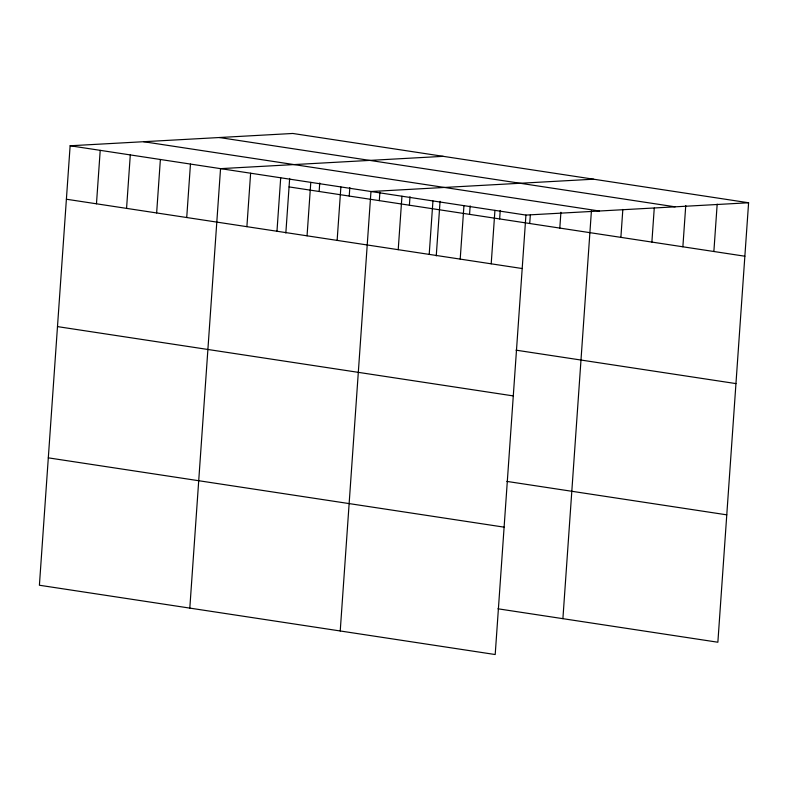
<?xml version="1.0" encoding="UTF-8"?>
<svg xmlns="http://www.w3.org/2000/svg" width="788" height="788" viewBox="0 0 788 788"><rect width="100%" height="100%" fill="white"/><g stroke="black" fill="none" stroke-linecap="round" stroke-linejoin="round"><path stroke-width="1.18" d="M748.6 202.762L292.801 133.468L70.132 145.77L39.4 585.238L495.199 654.533L525.931 215.075L748.6 202.762L717.868 642.23L497.918 608.789M96.471 203.797L100.214 150.35M126.563 208.377L130.296 154.921M156.645 212.947L160.378 159.491M186.726 217.518L190.46 164.071M189.809 608.1L220.542 168.642L443.211 156.339M246.89 226.668L250.623 173.212M276.972 231.239L280.705 177.792M285.837 233.021L289.659 178.413M307.054 235.819L310.787 182.363M319.15 191.494L319.741 182.983M337.136 240.389L340.879 186.943M349.232 196.064L349.823 187.564M340.229 630.971L370.961 191.514L593.63 179.201M379.314 200.635L379.905 192.134M398.216 249.678L401.949 196.222M409.396 205.215L409.987 196.704M429.204 254.386L432.947 200.94M436.256 255.883L440.068 201.285M460.202 259.104L463.945 205.648M469.559 214.366L470.15 205.855M491.2 263.813L494.933 210.366M499.641 218.936L500.232 210.435M529.723 223.506L530.324 215.006M559.805 228.087L560.908 212.287M562.898 618.669L591.424 210.79M620.885 237.365L622.835 209.431M651.883 242.083L654.257 208.062M682.871 246.792L685.757 205.491M713.869 251.51L717.178 204.131M219.32 137.526L675.119 206.83M143.613 141.712L599.412 211.017M70.132 145.77L525.931 215.075M289.068 186.914L744.867 256.218M66.389 199.226L522.188 268.531M516.002 350.158L735.953 383.598M57.485 326.606L513.284 395.911M506.832 481.399L726.782 514.84M48.304 457.848L504.103 527.152"/></g></svg>
